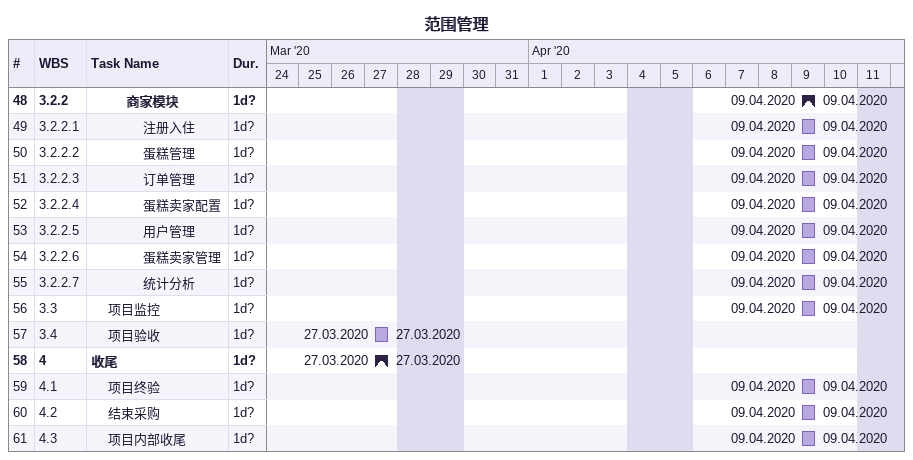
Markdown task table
范围管理

| ID | WBS | Task | Duration | Start | Finish |
|---|---|---|---|---|---|
| 48 | 3.2.2 | **商家模块** | 1d? | 2020-04-09 | 2020-04-09 |
| 49 | 3.2.2.1 | 注册入住 | 1d? | 2020-04-09 | 2020-04-09 |
| 50 | 3.2.2.2 | 蛋糕管理 | 1d? | 2020-04-09 | 2020-04-09 |
| 51 | 3.2.2.3 | 订单管理 | 1d? | 2020-04-09 | 2020-04-09 |
| 52 | 3.2.2.4 | 蛋糕卖家配置 | 1d? | 2020-04-09 | 2020-04-09 |
| 53 | 3.2.2.5 | 用户管理 | 1d? | 2020-04-09 | 2020-04-09 |
| 54 | 3.2.2.6 | 蛋糕卖家管理 | 1d? | 2020-04-09 | 2020-04-09 |
| 55 | 3.2.2.7 | 统计分析 | 1d? | 2020-04-09 | 2020-04-09 |
| 56 | 3.3 | 项目监控 | 1d? | 2020-04-09 | 2020-04-09 |
| 57 | 3.4 | 项目验收 | 1d? | 2020-03-27 | 2020-03-27 |
| 58 | 4 | **收尾** | 1d? | 2020-03-27 | 2020-03-27 |
| 59 | 4.1 | 项目终验 | 1d? | 2020-04-09 | 2020-04-09 |
| 60 | 4.2 | 结束采购 | 1d? | 2020-04-09 | 2020-04-09 |
| 61 | 4.3 | 项目内部收尾 | 1d? | 2020-04-09 | 2020-04-09 |
